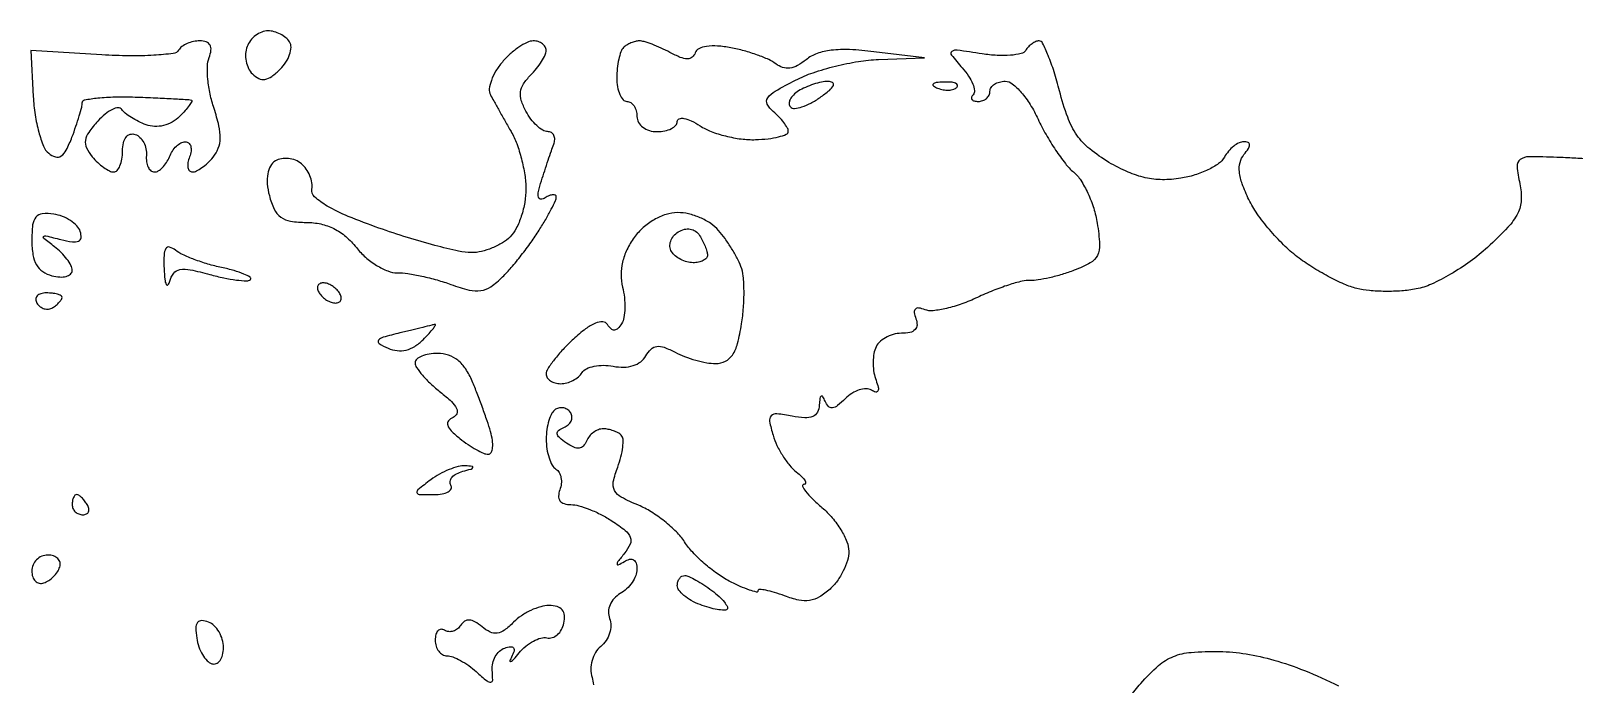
# Model space of a CAD drawing. Extents: x 0 to 102, y 0 to 135.
# Drawn here: x -0.01 to 12.94, y 121.42 to 126.9 of the extents above; entities that cross this region are included whole.
import ezdxf

# ---------------------------------------------------------------- set-up
doc = ezdxf.new("R2010")
doc.units = 0
doc.header["$MEASUREMENT"] = 0

msp = doc.modelspace()

# ---------------------------------------------------------------- linework, layer by layer
for points in [[(1.980452, 126.9, 0.09533), (1.929031, 126.890106, 0.066847), (1.877534, 126.861053, 0.064541), (1.833772, 126.818099, 0.074995), (1.805011, 126.767413, 0.078973), (1.792747, 126.709528, 0.061963), (1.797407, 126.645446, 0.062586), (1.817483, 126.585141, 0.084958), (1.850571, 126.538389, 0.083359), (1.903915, 126.500382, 0.156864), (1.955752, 126.492995, 0.117628), (2.012648, 126.517307, 0.036863), (2.083315, 126.578257, 0.051933), (2.131199, 126.637275, 0.061497), (2.162748, 126.701759, 0.072091), (2.174173, 126.761734, 0.150594), (2.162317, 126.807282, 0.083235), (2.131214, 126.842768, 0.053445), (2.085257, 126.872764, 0.052081), (2.032349, 126.893127, 0.065929)], [(1.409944, 126.8154, 0.052867), (1.356337, 126.809716, 0.048705), (1.30354, 126.792885, 0.052045), (1.259264, 126.768123, 0.101166), (1.231615, 126.738753, -0.228805), (1.186671, 126.710113, -0.013844), (1.023044, 126.695379, -0.018453), (0.819965, 126.690257, -0.012418), (0.588107, 126.698729), (-0.008032, 126.735352), (0.011942, 126.349491, 0.024818), (0.027641, 126.195108, 0.028577), (0.058226, 126.050272, 0.029523), (0.09782, 125.93248, 0.124326), (0.141456, 125.87272, 0.101707), (0.198527, 125.842278, 0.226916), (0.245943, 125.84988, 0.125581), (0.289405, 125.899868, 0.025633), (0.336998, 126.008012, 0.008436), (0.369927, 126.099225, 0.010093), (0.397737, 126.186225, 0.008958), (0.418301, 126.260158, 0.063429), (0.423, 126.297047, -0.363028), (0.44313, 126.321118, -0.017842), (0.553469, 126.336913, -0.02199), (0.696864, 126.345891, -0.013276), (0.86715, 126.34453, -0.002046), (1.039336, 126.337874, -0.003115), (1.188819, 126.330549, -0.001145), (1.317364, 126.323153, -0.078864), (1.338493, 126.31849, -0.457781), (1.34234, 126.307531, -0.026449), (1.320492, 126.273735, -0.025575), (1.285676, 126.230496, -0.014089), (1.239029, 126.181143, -0.068111), (1.177103, 126.134126, -0.067728), (1.104705, 126.105367, -0.069656), (1.029169, 126.097499, -0.079842), (0.958036, 126.111522, -0.027179), (0.895393, 126.138625, -0.025633), (0.834781, 126.172842, -0.026531), (0.784322, 126.208732, -0.076144), (0.755171, 126.240179, 0.272491), (0.724918, 126.25454, 0.09094), (0.675808, 126.240937, 0.06078), (0.615485, 126.202014, 0.035213), (0.553146, 126.142186, 0.028925), (0.477516, 126.048226, 0.116515), (0.449846, 125.98051, 0.151998), (0.459059, 125.91775, 0.061397), (0.506283, 125.844087, 0.031209), (0.552565, 125.794915, 0.033921), (0.603402, 125.753343, 0.036139), (0.651392, 125.724223, 0.118843), (0.687159, 125.7156, 0.218253), (0.715566, 125.72862, 0.078308), (0.739592, 125.767373, 0.059541), (0.755963, 125.824365, 0.040218), (0.7614, 125.89185, -0.052338), (0.768602, 125.960463, -0.110801), (0.790763, 126.008803, -0.162528), (0.825009, 126.032131, -0.154946), (0.86715, 126.030795, -0.110135), (0.906675, 126.006095, -0.075877), (0.938384, 125.963633, -0.070813), (0.957713, 125.910445, -0.073015), (0.96115, 125.854545, 0.05406), (0.962407, 125.801381, 0.078262), (0.975722, 125.756415, 0.102704), (0.998494, 125.726382, 0.181283), (1.027255, 125.7156, 0.135647), (1.060622, 125.724822, 0.061949), (1.096545, 125.752877, 0.054749), (1.129404, 125.79396, 0.049751), (1.153806, 125.8425, -0.053965), (1.178719, 125.891033, -0.057041), (1.213049, 125.932123, -0.063761), (1.251143, 125.960101, -0.12721), (1.287103, 125.9694, -0.177953), (1.315243, 125.959057, -0.148741), (1.332547, 125.932123, -0.102995), (1.335443, 125.891083, -0.057964), (1.323006, 125.8425, 0.048206), (1.309546, 125.793879, 0.088276), (1.309643, 125.752877, 0.138104), (1.322726, 125.725994, 0.21403), (1.345896, 125.7156, 0.11869), (1.380371, 125.723901, 0.036186), (1.426593, 125.751915, 0.033961), (1.475541, 125.791914, 0.031274), (1.520083, 125.839226, 0.082022), (1.563928, 125.914222, 0.086645), (1.580241, 125.997909, 0.062314), (1.569133, 126.10349, 0.022376), (1.528142, 126.249314, -0.028128), (1.495911, 126.369248, -0.027672), (1.477132, 126.492698, -0.028796), (1.472955, 126.602418, -0.08694), (1.487252, 126.675588, 0.058896), (1.502823, 126.736889, 0.160403), (1.494602, 126.780335, 0.185714), (1.463501, 126.806449, 0.082992)], [(4.206502, 126.8154, 0.113873), (4.154613, 126.803427, 0.036259), (4.085597, 126.763357, 0.034049), (4.012731, 126.706033, 0.032021), (3.946708, 126.638233, 0.041079), (3.892474, 126.563219, 0.048732), (3.854734, 126.484384, 0.055793), (3.837528, 126.413344, 0.154157), (3.846624, 126.363283, 0.00521), (3.874444, 126.31188, 0.001458), (3.919011, 126.232096, 0.00147), (3.969949, 126.142146, 0.001547), (4.020571, 126.054, -0.043382), (4.067568, 125.95357, -0.024803), (4.107336, 125.825637, -0.024623), (4.134783, 125.691989, -0.037186), (4.144153, 125.573593, -0.04362), (4.134828, 125.460882, -0.036757), (4.105982, 125.344625, -0.038306), (4.063374, 125.241927, -0.079053), (4.012457, 125.171743, -0.06), (3.947601, 125.120829, -0.039053), (3.862493, 125.077852, -0.038977), (3.771446, 125.048523, -0.058497), (3.688626, 125.0388, -0.055148), (3.580334, 125.050781, -0.009779), (3.381785, 125.099353, -0.010477), (3.150322, 125.16602, -0.009267), (2.912119, 125.244937, -0.012705), (2.654176, 125.343166, -0.034214), (2.478263, 125.429813, -0.049043), (2.371365, 125.50679, -0.263541), (2.348767, 125.572051, 0.087228), (2.349191, 125.625064, 0.056343), (2.332267, 125.684236, 0.054639), (2.301635, 125.740267, 0.067248), (2.26133, 125.784075, 0.077739), (2.211323, 125.813885, 0.067763), (2.152179, 125.828802, 0.070096), (2.093232, 125.827139, 0.09665), (2.043807, 125.808486, 0.124554), (2.001849, 125.765163, 0.086904), (1.978529, 125.700917, 0.067367), (1.975163, 125.617393, 0.037933), (1.992365, 125.517225, 0.048499), (2.03295, 125.403516, 0.126665), (2.087889, 125.337185, 0.118049), (2.170659, 125.302962, 0.039283), (2.302346, 125.2926, -0.054662), (2.4239, 125.279271, -0.062105), (2.534227, 125.239937, -0.060715), (2.633492, 125.173787, -0.048835), (2.722315, 125.0811, 0.046513), (2.799145, 125.000179, 0.041987), (2.892158, 124.931728, 0.044474), (2.986626, 124.884733, 0.093454), (3.066884, 124.8696, -0.03845), (3.154003, 124.862891, -0.015218), (3.272159, 124.840882, -0.014956), (3.398875, 124.809267, -0.018143), (3.51545, 124.771835, 0.02481), (3.668922, 124.724804, 0.098608), (3.766848, 124.719788, 0.117126), (3.850148, 124.752923, 0.042109), (3.948739, 124.835285, 0.020648), (4.021471, 124.913454, 0.010704), (4.106037, 125.01661, 0.010624), (4.188528, 125.126476, 0.015876), (4.255432, 125.226173, 0.009104), (4.310495, 125.317807, 0.012111), (4.356968, 125.403147, 0.009461), (4.392405, 125.475486, 0.109584), (4.3992, 125.506116, 0.265797), (4.391173, 125.52015, 0.154407), (4.371686, 125.524615, 0.080777), (4.341485, 125.517148, 0.037521), (4.305536, 125.498498, -0.133845), (4.269377, 125.487808, -0.359605), (4.249802, 125.503286, -0.110741), (4.250248, 125.551546, -0.018466), (4.274846, 125.641556, -0.002598), (4.30187, 125.726243, -0.002271), (4.330995, 125.814537, -0.002283), (4.358042, 125.894088, -0.006795), (4.377561, 125.94825, 0.077729), (4.385935, 125.98866, 0.125156), (4.378993, 126.022936, 0.150681), (4.357964, 126.045601, 0.131684), (4.326628, 126.054, -0.141231), (4.28541, 126.065879, -0.048237), (4.235675, 126.104289, -0.043353), (4.186085, 126.159687, -0.03804), (4.144331, 126.225197, -0.045468), (4.105925, 126.315905, -0.11021), (4.099415, 126.387948, -0.113957), (4.124158, 126.454416, -0.05057), (4.183655, 126.52734, 0.027262), (4.233771, 126.583242, 0.029448), (4.276135, 126.642897, 0.030762), (4.305984, 126.697911, 0.109335), (4.3146, 126.736843, 0.136482), (4.306268, 126.7668, 0.100281), (4.282846, 126.792324, 0.086452), (4.247813, 126.809505, 0.070989)], [(5.095662, 126.8154, 0.061626), (5.062415, 126.811287, 0.039105), (5.025376, 126.798833, 0.038868), (4.990365, 126.780595, 0.056929), (4.9632, 126.759, 0.11238), (4.941418, 126.724379, 0.029781), (4.923367, 126.661181, 0.028659), (4.910951, 126.584905, 0.026022), (4.9068, 126.5052, 0.040942), (4.912999, 126.42962, 0.060377), (4.931651, 126.365786, 0.079389), (4.959037, 126.322428, 0.215499), (4.9914, 126.3078, -0.148195), (5.023663, 126.298023, -0.098894), (5.051149, 126.270523, -0.082425), (5.069681, 126.229414, -0.064853), (5.076, 126.1809, 0.130775), (5.088961, 126.132191, 0.10214), (5.12535, 126.091012, 0.08892), (5.180108, 126.063464, 0.072314), (5.2452, 126.054, 0.049179), (5.30995, 126.060384, 0.069177), (5.364698, 126.079424, 0.089354), (5.401554, 126.107505, 0.187528), (5.4144, 126.14055, -0.322536), (5.430488, 126.162895, -0.130214), (5.47011, 126.165427, -0.06562), (5.531395, 126.144695, -0.030203), (5.60475, 126.102925, 0.054292), (5.697455, 126.055886, 0.029209), (5.819951, 126.017634, 0.028724), (5.950841, 125.99289, 0.039827), (6.07005, 125.986949, 0.021009), (6.175427, 125.994531, 0.033507), (6.264233, 126.010767, 0.036363), (6.328751, 126.032183, 0.303209), (6.345, 126.056516, 0.130976), (6.336884, 126.086967, 0.032128), (6.307995, 126.130567, 0.030709), (6.267244, 126.177901, 0.026474), (6.219025, 126.222432, -0.098336), (6.16891, 126.284149, -0.282749), (6.172352, 126.336928, -0.108906), (6.235348, 126.394173, -0.012293), (6.406113, 126.486591, -0.036452), (6.553716, 126.548755, -0.02065), (6.740003, 126.603219, -0.02053), (6.933309, 126.642825, -0.031619), (7.103138, 126.659491), (7.4871, 126.672782), (7.0641, 126.724779, 0.018283), (6.859781, 126.742342, 0.041716), (6.705237, 126.737055, 0.056199), (6.586625, 126.709301, 0.085522), (6.494637, 126.657512, -0.045736), (6.42264, 126.609099, -0.09124), (6.357669, 126.587669, -0.110365), (6.297724, 126.592669, -0.091029), (6.240837, 126.62262, 0.060809), (6.181546, 126.658541, 0.019547), (6.086011, 126.697159, 0.019174), (5.975358, 126.732204, 0.020345), (5.864498, 126.757891, 0.028299), (5.751571, 126.772703, 0.0537), (5.660021, 126.769639, 0.075058), (5.595381, 126.750309, 0.204956), (5.564355, 126.715364, -0.146222), (5.538741, 126.678882, -0.172653), (5.498995, 126.66543, -0.093701), (5.439558, 126.677631, -0.025527), (5.352468, 126.718669, 0.015808), (5.277691, 126.755697, 0.016986), (5.202474, 126.786985, 0.016756), (5.136355, 126.809391, 0.073436)], [(6.681074, 126.475705, 0.048718), (6.624382, 126.469572, 0.026437), (6.556536, 126.45167, 0.026087), (6.488804, 126.425943, 0.037205), (6.43205, 126.395704, 0.050837), (6.388475, 126.3615, 0.082528), (6.360469, 126.323808, 0.117468), (6.351896, 126.288847, 0.200632), (6.363129, 126.261471, 0.225208), (6.397552, 126.249202, 0.052596), (6.459186, 126.262065, 0.044221), (6.533994, 126.293625, 0.030861), (6.612153, 126.341471, 0.018644), (6.690437, 126.400773, 0.103082), (6.723482, 126.441654, 0.386718), (6.717078, 126.465376, 0.145902)], [(7.64925, 126.470321, 0.018894), (7.586111, 126.465326, 0.168741), (7.561428, 126.45337, 0.470617), (7.562887, 126.437952, 0.054073), (7.598137, 126.419209, 0.051402), (7.644403, 126.406008, 0.05415), (7.691572, 126.402842, 0.060344), (7.732629, 126.409539, 0.126455), (7.760287, 126.425888, 0.296942), (7.764197, 126.444403, 0.208169), (7.748754, 126.460024, 0.077125), (7.708147, 126.469391, 0.028489)], [(0.183723, 125.361934, 0.057073), (0.08781, 125.365011, 0.202513), (0.034416, 125.337107, 0.146964), (0.00704, 125.271954, 0.026488), (0, 125.139151, 0.039862), (0.009435, 125.020989, 0.090939), (0.039221, 124.936986, 0.113178), (0.091762, 124.880305, 0.085734), (0.1692, 124.845087, 0.04772), (0.234002, 124.834602, 0.080391), (0.288698, 124.839836, 0.118515), (0.324893, 124.859224, 0.213954), (0.3384, 124.889344, 0.119938), (0.328264, 124.930992, 0.040339), (0.29491, 124.984417, 0.037402), (0.247004, 125.039759, 0.034952), (0.19035, 125.088716, -0.005317), (0.100381, 125.157595, -0.433607), (0.098982, 125.173362, -0.275012), (0.118263, 125.179416, -0.003702), (0.243976, 125.148663, 0.023959), (0.340723, 125.129111, 0.137321), (0.392173, 125.13539, 0.28177), (0.412882, 125.163963, 0.099417), (0.40655, 125.216321, 0.111036), (0.378163, 125.263709, 0.057842), (0.324965, 125.308009, 0.053297), (0.256896, 125.342784, 0.054989)], [(5.416748, 125.374541, 0.073345), (5.320002, 125.359042, 0.054097), (5.220521, 125.315405, 0.051743), (5.128212, 125.248825, 0.053447), (5.052655, 125.165367, 0.045134), (4.991699, 125.06339, 0.05441), (4.954512, 124.958208, 0.057572), (4.94221, 124.852729, 0.061826), (4.954869, 124.749834, -0.034576), (4.970456, 124.662585, -0.033739), (4.974047, 124.573298, -0.035673), (4.966271, 124.494655, -0.096219), (4.94649, 124.442376, -0.052373), (4.915483, 124.402278, -0.188748), (4.886712, 124.388915, -0.20841), (4.858471, 124.399199, -0.064353), (4.829286, 124.435134, 0.250307), (4.789491, 124.458274, 0.109903), (4.727698, 124.446853, 0.06211), (4.644882, 124.398799, 0.024466), (4.543761, 124.313843, 0.017602), (4.456012, 124.226536, 0.022525), (4.381916, 124.139926, 0.021238), (4.327573, 124.063833, 0.145438), (4.3146, 124.020176, 0.148359), (4.323992, 123.989219, 0.098869), (4.35041, 123.962846, 0.082368), (4.389901, 123.945063, 0.064773), (4.436507, 123.939, 0.067118), (4.487381, 123.94586, 0.052279), (4.539409, 123.966191, 0.053445), (4.584746, 123.99614, 0.081845), (4.615624, 124.031567, -0.144956), (4.652206, 124.06426, -0.059751), (4.71587, 124.085503, -0.052299), (4.794378, 124.093236, -0.045674), (4.87655, 124.085191, 0.051986), (4.965346, 124.077624, 0.071702), (5.044218, 124.090517, 0.08302), (5.10734, 124.122649, 0.106419), (5.150328, 124.17144, -0.071492), (5.19396, 124.228486, -0.16392), (5.242075, 124.251737, -0.122542), (5.304339, 124.244314, -0.032228), (5.396433, 124.202416, 0.032384), (5.475817, 124.16633, 0.022898), (5.568924, 124.135876, 0.023214), (5.660975, 124.114913, 0.044401), (5.736426, 124.1082, 0.113991), (5.81775, 124.126985, 0.13518), (5.876706, 124.178979, 0.082504), (5.919492, 124.276169, 0.022877), (5.953412, 124.439877, 0.021464), (5.96945, 124.57794, 0.02073), (5.973846, 124.718488, 0.021171), (5.967334, 124.842349, 0.067992), (5.948495, 124.922581, 0.031402), (5.917044, 124.991306, 0.015862), (5.869385, 125.073834, 0.015689), (5.814576, 125.156265, 0.022487), (5.760569, 125.225404, 0.069091), (5.695147, 125.283333, 0.044405), (5.605958, 125.331829, 0.043952), (5.508163, 125.364392, 0.06158)], [(5.601222, 125.182384, -0.024257), (5.625962, 125.138949, -0.022467), (5.647076, 125.092214, -0.023093), (5.662058, 125.048931, -0.066757), (5.666905, 125.01765, -0.186819), (5.658094, 124.993435, -0.092303), (5.632009, 124.972838, -0.07108), (5.592848, 124.958881, -0.050152), (5.546293, 124.9542, -0.068085), (5.49535, 124.961169, -0.052427), (5.44312, 124.98183, -0.053432), (5.397489, 125.012263, -0.08074), (5.366254, 125.048259, -0.120819), (5.35288, 125.08957, -0.100723), (5.358791, 125.135448, -0.091688), (5.383192, 125.178891, -0.080822), (5.422479, 125.212993, -0.07678), (5.473415, 125.234547, -0.104542), (5.52312, 125.236473, -0.111711), (5.566957, 125.218346, -0.097794)], [(1.20555, 125.058928, 0.095575), (1.156035, 125.085184, 0.342968), (1.124746, 125.07327, 0.13004), (1.108936, 125.019815, 0.017328), (1.109614, 124.901109, 0.014356), (1.11559, 124.814719, 0.082594), (1.127451, 124.770594, 0.557941), (1.141735, 124.768791, 0.105178), (1.156557, 124.798049, -0.101428), (1.190207, 124.865713, -0.186759), (1.242261, 124.896765, -0.094179), (1.32932, 124.895094, -0.015601), (1.493076, 124.855332, 0.014933), (1.610712, 124.826602, 0.021497), (1.716393, 124.808821, 0.018143), (1.802238, 124.801298, 0.212237), (1.832882, 124.813082, 0.482523), (1.83066, 124.832536, 0.040545), (1.778883, 124.859287, 0.030526), (1.69728, 124.887675, 0.015749), (1.592299, 124.913618, -0.01891), (1.476964, 124.942895, -0.018252), (1.36278, 124.981102, -0.018521), (1.264847, 125.022097, -0.06124)], [(0.121907, 124.7004, 0.067432), (0.075317, 124.694088, 0.140899), (0.044367, 124.675143, 0.190788), (0.033656, 124.647072, 0.136093), (0.043153, 124.61442, 0.090427), (0.069425, 124.585294, 0.095498), (0.103816, 124.567994, 0.099685), (0.140927, 124.565133, 0.108373), (0.175046, 124.577113, 0.031646), (0.205188, 124.598488, 0.037297), (0.230666, 124.622447, 0.040575), (0.248545, 124.645462, 0.145859), (0.2538, 124.663093, 0.279105), (0.245087, 124.677486, 0.051652), (0.215056, 124.689441, 0.042195), (0.172446, 124.697694, 0.026751)], [(2.443414, 124.785, 0.117858), (2.41537, 124.778296, 0.186277), (2.399024, 124.760149, 0.154201), (2.39741, 124.73275, 0.076764), (2.4111, 124.7004, 0.064269), (2.437373, 124.668038, 0.051777), (2.472878, 124.640651, 0.053414), (2.511758, 124.622021, 0.085235), (2.547986, 124.6158, 0.117858), (2.57603, 124.622504, 0.186277), (2.592376, 124.640651, 0.154201), (2.59399, 124.66805, 0.076764), (2.5803, 124.7004, 0.064269), (2.554027, 124.732762, 0.051777), (2.518522, 124.760149, 0.053414), (2.479642, 124.778779, 0.085235)], [(3.380979, 124.436591, -0.002546), (3.354776, 124.430055, -0.000166), (3.278684, 124.411514, -0.000241), (3.187976, 124.38949, -0.00018), (3.0879, 124.365281, 0.008702), (2.946109, 124.328411, 0.161756), (2.908241, 124.302917, 0.44806), (2.913325, 124.27574, 0.033408), (2.98871, 124.236822, 0.074742), (3.064831, 124.216525, 0.087735), (3.139269, 124.221269, 0.081628), (3.211669, 124.252014, 0.055289), (3.281789, 124.308131, 0.009906), (3.332265, 124.360649, 0.022065), (3.368044, 124.402985, 0.039443), (3.385877, 124.430282, 0.655224)], [(3.405648, 124.1928, 0.039222), (3.332569, 124.187058, 0.058376), (3.270862, 124.169752, 0.076763), (3.228834, 124.144373, 0.222123), (3.2148, 124.11434, 0.153212), (3.227497, 124.073877, 0.02642), (3.277433, 124.009661, 0.026615), (3.346381, 123.938127, 0.02102), (3.428018, 123.868163, -0.0225), (3.518938, 123.789776, -0.088279), (3.562889, 123.730523, -0.213039), (3.564718, 123.687284, -0.20267), (3.533768, 123.655837, 0.124823), (3.495366, 123.627137, 0.252999), (3.488626, 123.591132, 0.120994), (3.517576, 123.54406, 0.025192), (3.59052, 123.479015, 0.020098), (3.658829, 123.428403, 0.022758), (3.728276, 123.385638, 0.022748), (3.789964, 123.355001, 0.104244), (3.828871, 123.3468, 0.281905), (3.852851, 123.361488, 0.093877), (3.864907, 123.402715, 0.061), (3.863397, 123.464181, 0.034402), (3.847448, 123.53715, 0.010723), (3.819242, 123.626618, 0.005184), (3.779515, 123.739926, 0.005139), (3.735663, 123.857184, 0.007359), (3.694196, 123.96015, 0.046917), (3.639422, 124.062509, 0.076934), (3.57337, 124.13504, 0.087875), (3.495444, 124.177942, 0.082174)], [(3.6378, 123.249696, 0.077351), (3.577564, 123.243754, 0.032431), (3.499937, 123.21824, 0.031115), (3.418879, 123.179622, 0.0352), (3.34668, 123.132609, 0.005587), (3.238826, 123.049121, 0.284399), (3.230148, 123.025105, 0.34672), (3.24803, 123.010169, 0.007088), (3.372823, 123.0084, 0.039846), (3.442444, 123.013957, 0.086204), (3.49307, 123.03137, 0.162418), (3.516782, 123.057053, 0.24924), (3.514857, 123.086597, -0.183658), (3.50853, 123.119441, -0.13522), (3.524519, 123.153248, -0.095139), (3.562097, 123.18305, -0.056469), (3.615614, 123.203684, 0.008257), (3.683969, 123.222725, 0.211398), (3.69832, 123.234932, 0.514825), (3.692864, 123.244882, 0.015565)], [(0.375707, 123.0084, 0.210953), (0.361441, 123.002101, 0.081139), (0.349359, 122.983549, 0.061769), (0.341136, 122.956189, 0.042167), (0.3384, 122.9238, 0.105053), (0.345258, 122.89152, 0.099167), (0.364718, 122.864051, 0.09642), (0.393793, 122.84564, 0.093332), (0.427993, 122.8392, 0.108972), (0.458021, 122.845823, 0.182303), (0.475909, 122.864051, 0.161196), (0.478541, 122.891474, 0.082592), (0.4653, 122.9238, 0.029505), (0.442543, 122.956183, 0.035638), (0.417414, 122.983549, 0.038439), (0.393535, 123.002855, 0.151918)], [(0.13395, 122.5008, 0.099038), (0.08283, 122.490574, 0.097945), (0.039348, 122.461452, 0.097945), (0.010226, 122.41797, 0.099038), (0, 122.36685, 0.077096), (0.007549, 122.318181, 0.119977), (0.029511, 122.282085, 0.144529), (0.062243, 122.264274, 0.134046), (0.100462, 122.266387, 0.068635), (0.141379, 122.286599, 0.04742), (0.181251, 122.319549, 0.04742), (0.214201, 122.359421, 0.068635), (0.234412, 122.400337, 0.134046), (0.236526, 122.438557, 0.144529), (0.218715, 122.471289, 0.119977), (0.182619, 122.493251, 0.077096)], [(5.47785, 122.328909, -0.098565), (5.512167, 122.320552, -0.018108), (5.57055, 122.290779, -0.018827), (5.637257, 122.250298, -0.016147), (5.704324, 122.202884, -0.022376), (5.764228, 122.153199, -0.03821), (5.808848, 122.105992, -0.047324), (5.83473, 122.067025, -0.341846), (5.831224, 122.046235, -0.203969), (5.806324, 122.037356, -0.027344), (5.749796, 122.043861, -0.02798), (5.680291, 122.059783, -0.020138), (5.60475, 122.084935, -0.03748), (5.5319, 122.118929, -0.046388), (5.470315, 122.161446, -0.053301), (5.427631, 122.2057, -0.166731), (5.4144, 122.244274, -0.071411), (5.419162, 122.277445, -0.089775), (5.433038, 122.305158, -0.105185), (5.453664, 122.323171, -0.138546)], [(4.338932, 122.0778, 0.071655), (4.268492, 122.067653, 0.038805), (4.186502, 122.036445, 0.037703), (4.106334, 121.990901, 0.048385), (4.040875, 121.937017, -0.035577), (3.963691, 121.870101, -0.125577), (3.903542, 121.845143, -0.15083), (3.845339, 121.854294, -0.059414), (3.776478, 121.898825, 0.041199), (3.717309, 121.940212, 0.115104), (3.66922, 121.955026, 0.163289), (3.629859, 121.944803, 0.110295), (3.597186, 121.911328, -0.086135), (3.569955, 121.880618, -0.093945), (3.53473, 121.862001, -0.10029), (3.497071, 121.858263, -0.113635), (3.462754, 121.869913, 0.153598), (3.432892, 121.877498, 0.191518), (3.407134, 121.865545, 0.129571), (3.389724, 121.833686, 0.06068), (3.384, 121.786693, 0.073507), (3.391449, 121.736295, 0.087931), (3.413107, 121.693544, 0.100578), (3.445301, 121.664964, 0.13214), (3.483089, 121.6548, -0.092545), (3.531163, 121.645825, -0.031401), (3.596021, 121.61593, -0.029972), (3.665132, 121.573118, -0.030265), (3.728392, 121.522477, 0.008342), (3.818231, 121.44386, 0.200663), (3.849433, 121.433998, 0.388924), (3.865688, 121.451835, 0.021153), (3.861954, 121.534522, -0.078057), (3.865944, 121.592787, -0.072666), (3.88754, 121.648593, -0.076322), (3.922875, 121.6935, -0.103964), (3.966826, 121.72012, -0.050196), (4.015678, 121.731925, -0.27122), (4.039907, 121.721883, -0.243383), (4.044625, 121.694515, -0.042626), (4.024002, 121.644625, 0.04583), (4.01084, 121.612196, 0.670858), (4.017708, 121.606609, 0.08677), (4.042016, 121.625944, 0.010066), (4.08732, 121.679119, -0.047443), (4.142798, 121.735163, -0.049682), (4.207041, 121.778773, -0.05498), (4.270064, 121.804477, -0.124268), (4.321219, 121.806019, 0.133343), (4.365751, 121.808157, 0.10072), (4.408581, 121.832333, 0.087698), (4.443173, 121.875004, 0.072868), (4.463829, 121.92975, 0.07401), (4.468232, 121.994827, 0.156401), (4.449187, 122.041095, 0.151105), (4.406188, 122.06866, 0.067637)], [(1.481494, 121.938812, 0.079169), (1.424437, 121.950878, 0.253109), (1.390491, 121.934672, 0.163571), (1.376223, 121.889399, 0.033132), (1.383493, 121.80428, 0.045772), (1.401427, 121.731912, 0.04862), (1.431988, 121.665549, 0.053927), (1.469811, 121.614375, 0.126879), (1.509399, 121.588767, 0.177824), (1.546618, 121.589892, 0.140675), (1.578612, 121.614811, 0.099469), (1.600191, 121.661704, 0.058317), (1.6074, 121.723299, 0.069286), (1.597997, 121.790829, 0.063091), (1.570415, 121.855575, 0.066762), (1.529641, 121.907889, 0.10261)]]:
    msp.add_lwpolyline(points, format="xyb", close=True)
for points in [[(13.065694, 125.824164, 0.003074), (12.935675, 125.83154, 0.002309), (12.792509, 125.838115, 0.009591), (12.558485, 125.843287, 0.156727), (12.484653, 125.819799, 0.268074), (12.458659, 125.762825, 0.03011), (12.481644, 125.616686, -0.065254), (12.493371, 125.480476, -0.107017), (12.463992, 125.36899, -0.072061), (12.380853, 125.251234, -0.017286), (12.209935, 125.082963, -0.029136), (12.065889, 124.965337, -0.024492), (11.900764, 124.857732, -0.025203), (11.739878, 124.774346, -0.06025), (11.611906, 124.733716, -0.028796), (11.490512, 124.717908, -0.020084), (11.352427, 124.713522, -0.020325), (11.219226, 124.720061, -0.039073), (11.113893, 124.737903, -0.042797), (11.008797, 124.774071, -0.018268), (10.875037, 124.839266, -0.017917), (10.736645, 124.919589, -0.022476), (10.614782, 125.004156, -0.032276), (10.499745, 125.104267, -0.021931), (10.381859, 125.231757, -0.02215), (10.278501, 125.365448, -0.040727), (10.208714, 125.483893, -0.024306), (10.152811, 125.615231, -0.061498), (10.129092, 125.716089, -0.088331), (10.13453, 125.795853, -0.112584), (10.167728, 125.861451, 0.026581), (10.205397, 125.91209, 0.150426), (10.214835, 125.943971, 0.305146), (10.20195, 125.96268, 0.094104), (10.166563, 125.9694, 0.11502), (10.126547, 125.960071, 0.053245), (10.081166, 125.931337, 0.04877), (10.037761, 125.889391, 0.048744), (10.003294, 125.839825, -0.113307), (9.955186, 125.786697, -0.03969), (9.865752, 125.734303, -0.036966), (9.754706, 125.690372, -0.0355), (9.636896, 125.662559, -0.042613), (9.482892, 125.650878, -0.052447), (9.339805, 125.6673, -0.048617), (9.194941, 125.714701, -0.029924), (9.035094, 125.796545, -0.037469), (8.873887, 125.908724, -0.070822), (8.766564, 126.024731, -0.063563), (8.688892, 126.174592, -0.025087), (8.619894, 126.396811, 0.013362), (8.574176, 126.557239, 0.020821), (8.52544, 126.692439, 0.016187), (8.478884, 126.796696, 0.287133), (8.448999, 126.8154, 0.101546), (8.421082, 126.809671, 0.051991), (8.389725, 126.792185, 0.048621), (8.359944, 126.766601, 0.052628), (8.336543, 126.73637, -0.200438), (8.298069, 126.708811, -0.036267), (8.209311, 126.695083, -0.034075), (8.096466, 126.693636, -0.025029), (7.972, 126.706796, 0.004415), (7.760882, 126.73796, 0.190322), (7.717776, 126.727484, 0.431184), (7.713442, 126.697178, 0.012972), (7.804535, 126.58861, -0.033841), (7.857175, 126.520275, -0.050219), (7.892604, 126.453592, -0.063448), (7.907495, 126.397905, -0.234134), (7.896185, 126.364385, 0.109963), (7.882499, 126.34286, 0.251921), (7.885215, 126.324422, 0.175975), (7.904388, 126.311789, 0.058615), (7.9383, 126.3078, 0.084383), (7.975992, 126.314207, 0.093242), (8.008007, 126.332651, 0.100475), (8.029417, 126.36013, 0.115918), (8.037, 126.3924, -0.149695), (8.046881, 126.424663, -0.09866), (8.074679, 126.452149, -0.081908), (8.116229, 126.470684, -0.064128), (8.165269, 126.477, -0.172309), (8.224464, 126.455976, -0.04357), (8.298946, 126.383808, -0.039269), (8.374646, 126.281194, -0.031015), (8.440219, 126.15975, 0.020856), (8.507433, 126.028984, 0.018349), (8.588058, 125.898415, 0.018738), (8.669568, 125.785997, 0.051508), (8.737523, 125.7156, -0.076195), (8.798787, 125.645548, -0.033248), (8.858159, 125.536872, -0.031928), (8.907013, 125.410805, -0.036817), (8.936684, 125.285364, -0.022809), (8.956835, 125.107897, -0.131208), (8.938812, 125.015913, -0.154344), (8.878851, 124.95291, -0.035334), (8.743761, 124.890428, -0.017683), (8.642006, 124.855891, -0.016621), (8.535952, 124.827835, -0.016853), (8.44033, 124.809278, -0.053602), (8.3754, 124.805972, 0.07549), (8.306672, 124.79946, 0.01676), (8.192786, 124.766875, 0.017046), (8.062439, 124.719842, 0.015707), (7.931935, 124.662843, -0.024947), (7.801698, 124.608803, -0.028376), (7.672149, 124.57061, -0.029331), (7.560027, 124.551212, -0.120345), (7.492094, 124.559877, 0.050782), (7.439846, 124.574053, 0.24011), (7.41117, 124.564935, 0.242529), (7.401874, 124.536485, 0.051627), (7.41586, 124.484592, -0.096053), (7.425285, 124.431246, -0.194133), (7.408938, 124.392594, -0.14761), (7.365596, 124.369248, -0.050284), (7.293703, 124.362, 0.069021), (7.225379, 124.352523, 0.063014), (7.159901, 124.324723, 0.066747), (7.107022, 124.283628, 0.102969), (7.075806, 124.2351, 0.060523), (7.061064, 124.176265, 0.036142), (7.057284, 124.104123, 0.035713), (7.064013, 124.030617, 0.050975), (7.081132, 123.967422, -0.02831), (7.09976, 123.90923, -0.171698), (7.097055, 123.878179, -0.358011), (7.078314, 123.868981, -0.080734), (7.042997, 123.883599, 0.142904), (6.998319, 123.89595, 0.073866), (6.940628, 123.886541, 0.063767), (6.879312, 123.857937, 0.055444), (6.823919, 123.813633, -0.027033), (6.759258, 123.75561, -0.137996), (6.715267, 123.736854, -0.241524), (6.681915, 123.748847, -0.092176), (6.654577, 123.791705, 0.035595), (6.63588, 123.82991, 0.42645), (6.621534, 123.833395, 0.223097), (6.610293, 123.815621, 0.01899), (6.605479, 123.760382, -0.10612), (6.589251, 123.69948, -0.17859), (6.55085, 123.664027, -0.114045), (6.484003, 123.652901, -0.031686), (6.377898, 123.666291, 0.019796), (6.249307, 123.685633, 0.22687), (6.202277, 123.669183, 0.250716), (6.188326, 123.623573, 0.023842), (6.217241, 123.50651, 0.039647), (6.250155, 123.421418, 0.028985), (6.299306, 123.332776, 0.029524), (6.3561, 123.253769, 0.055632), (6.412012, 123.19875, -0.024198), (6.458949, 123.158031, -0.067915), (6.485981, 123.124064, -0.208477), (6.488607, 123.103253, -0.332845), (6.474911, 123.093, 0.542452), (6.465126, 123.077958, 0.063326), (6.490317, 123.036294, 0.032861), (6.546617, 122.974136, 0.014815), (6.627941, 122.899957, -0.040099), (6.713904, 122.813197, -0.038028), (6.786607, 122.712347, -0.040426), (6.836805, 122.612979, -0.097047), (6.8526, 122.532369, -0.073494), (6.841189, 122.455159, -0.041871), (6.806373, 122.367262, -0.040768), (6.755459, 122.282772, -0.052902), (6.695232, 122.215407, -0.048257), (6.606039, 122.149121, -0.098508), (6.524328, 122.119636, -0.091315), (6.433461, 122.122564, -0.037265), (6.314532, 122.157902, 0.01563), (6.228862, 122.187443, 0.028161), (6.156804, 122.205421, 0.030722), (6.103744, 122.212183, 0.433483), (6.0912, 122.200434, -0.483709), (6.078532, 122.190403, -0.024433), (6.020337, 122.207148, -0.024006), (5.942519, 122.237963, -0.013053), (5.849963, 122.282803, -0.036233), (5.747879, 122.345347, -0.024264), (5.640547, 122.430493, -0.024471), (5.544103, 122.523655, -0.043461), (5.475816, 122.610398, 0.050998), (5.406499, 122.695776, 0.028816), (5.306992, 122.784706, 0.028487), (5.195163, 122.863658, 0.041296), (5.087734, 122.91894, -0.023758), (4.944807, 122.986263, -0.147964), (4.887994, 123.042636, -0.178505), (4.87759, 123.115306, -0.038077), (4.914347, 123.239751, 0.027038), (4.941874, 123.325904, 0.035759), (4.956917, 123.406868, 0.038714), (4.959218, 123.472896, 0.187875), (4.944417, 123.506583, 0.07364), (4.917513, 123.526546, 0.037438), (4.878899, 123.54363, 0.036176), (4.835584, 123.555588, 0.044791), (4.794, 123.560077, 0.095391), (4.753106, 123.552964, 0.066801), (4.711862, 123.530656, 0.064479), (4.676535, 123.497214, 0.074886), (4.65298, 123.457425, -0.09027), (4.625994, 123.414864, -0.184175), (4.591092, 123.397512, -0.13527), (4.545254, 123.405464, -0.041374), (4.48378, 123.440939, -0.028219), (4.425402, 123.486482, -0.175751), (4.407378, 123.51917, -0.276684), (4.418455, 123.546592, -0.065563), (4.463177, 123.571966, 0.080365), (4.500092, 123.594374, 0.106203), (4.523938, 123.625529, 0.121409), (4.531015, 123.66044, 0.12869), (4.520781, 123.693806, 0.099038), (4.496194, 123.720146, 0.097945), (4.463272, 123.735128, 0.097945), (4.427126, 123.73645, 0.099038), (4.393354, 123.723887, 0.134669), (4.363053, 123.691328, 0.04423), (4.337734, 123.630317, 0.040323), (4.320411, 123.554405, 0.035954), (4.3146, 123.4737, 0.036906), (4.320572, 123.392898, 0.040938), (4.338366, 123.316692, 0.044929), (4.364388, 123.255317, 0.132368), (4.395505, 123.222184, -0.126981), (4.422816, 123.193713, -0.081026), (4.438645, 123.150388, -0.072258), (4.440916, 123.099204, -0.066719), (4.428754, 123.047991, 0.083239), (4.418199, 122.996004, 0.168571), (4.430378, 122.956601, 0.161151), (4.464929, 122.932068, 0.074614), (4.520025, 122.9238, -0.068872), (4.587824, 122.914417, -0.025147), (4.679831, 122.88338, -0.024368), (4.778354, 122.838868, -0.026748), (4.868956, 122.786201, -0.023483), (4.978317, 122.706966, -0.13409), (5.020196, 122.649557, -0.200449), (5.018337, 122.591483, -0.06332), (4.971729, 122.516161, 0.005753), (4.916252, 122.446005, 0.160383), (4.908579, 122.42428, 0.56873), (4.918233, 122.418254, 0.016206), (4.97025, 122.447253, -0.07746), (5.014348, 122.465194, -0.196753), (5.047857, 122.459897, -0.1881), (5.069028, 122.432256, -0.070559), (5.076, 122.383097, -0.093362), (5.065709, 122.328461, -0.056159), (5.034884, 122.269906, -0.053603), (4.989564, 122.216522, -0.062486), (4.93603, 122.177076, 0.077706), (4.884482, 122.13663, 0.086758), (4.850042, 122.083753, 0.091994), (4.83686, 122.025014, 0.101267), (4.846401, 121.967558, -0.098088), (4.85638, 121.909724, -0.069993), (4.845594, 121.84473, -0.067337), (4.816505, 121.78273, -0.076378), (4.772961, 121.733641, 0.082531), (4.728289, 121.682023, 0.06807), (4.69905, 121.615256, 0.067557), (4.688664, 121.542571, 0.07875), (4.699091, 121.473656, -0.050996), (4.711965, 121.411869, -0.096418)], [(9.210955, 121.30995, -0.028013), (9.301388, 121.423295, -0.029156), (9.451559, 121.572766, -0.085166), (9.575374, 121.649505, -0.078051), (9.723844, 121.684132, -0.021879), (9.962679, 121.691202, -0.036601), (10.185288, 121.671713, -0.029783), (10.418956, 121.619449, -0.026), (10.674006, 121.531637, -0.016454), (10.961736, 121.404359, -0.009526)]]:
    msp.add_lwpolyline(points, format="xyb")

doc.saveas('drawing.dxf')
